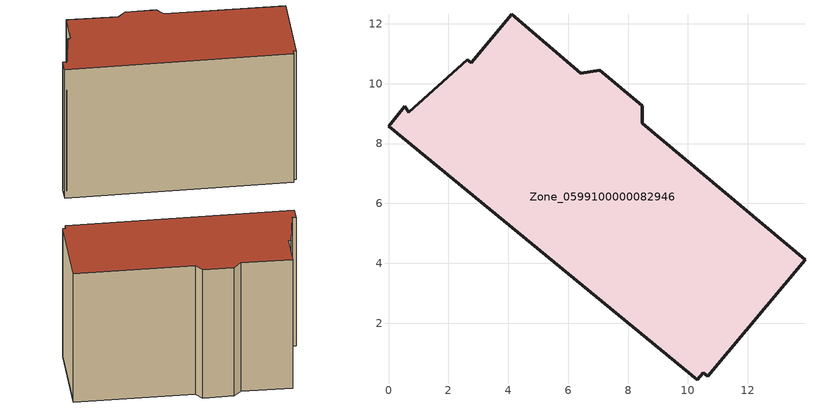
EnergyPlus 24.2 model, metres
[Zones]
Zone_0599100000082946
 floor ground (C_G): 13.91,4.11 10.66,0.23 10.52,0.34 10.32,0.12 0,8.58 0.55,9.24 0.68,9.04 2.63,10.8 2.76,10.69 4.11,12.31 6.42,10.34 7.06,10.44 8.48,9.26 8.47,8.67 z0
 wall outside (C_F): 8.47,8.67 8.48,9.26 7.06,10.44 6.42,10.34 4.11,12.31 2.76,10.69 2.63,10.8 0.68,9.04 0.55,9.24 0,8.58 10.32,0.12 10.52,0.34 10.66,0.23 13.91,4.11 8.47,8.67 z0:8.68
 roof outside (C_R): 10.66,0.23 13.91,4.11 8.47,8.67 8.48,9.26 7.06,10.44 6.42,10.34 4.11,12.31 2.76,10.69 2.63,10.8 0.68,9.04 0.55,9.24 0,8.58 10.32,0.12 10.52,0.34 z8.68
[BUILDING]
Pand.0599100000082946: North Axis=0; Terrain=City; Loads Convergence Tolerance Value=0.04; Temperature Convergence Tolerance Value=0.4; Solar Distribution=FullExterior; Maximum Number of Warmup Days=25; Minimum Number of Warmup Days=1
[Site:Location]
Rotterdam.The.Hague.AP_ZH_NLD Design_Conditions: Latitude=51.96; Longitude=4.45; Time Zone=1; Elevation=-4.5
[SITE:GROUNDTEMPERATURE:BUILDINGSURFACE]
18, 18, 18, 18, 18, 18, 18, 18, 18, 18, 18, 18
[MATERIAL] Thermal Absorptance=0.9; Solar Absorptance=0.7; Visible Absorptance=0.7
Name | Roughness | Thickness | Conductivity | Density | Specific Heat
G.TI.1946 | MediumSmooth | 0.15 | 1 | 540 | 1210
F.TI.1946 | Rough | 0.3 | 0.857143 | 1920 | 840
R.TI.1946 | MediumRough | 0.2 | 0.1 | 1500 | 1000
[CONSTRUCTION]
C_G: G.TI.1946
C_F: F.TI.1946
C_R: R.TI.1946
[ZONE]
Zone_0599100000082946: Type=1; Multiplier=1; Ceiling Height=Autocalculate; Volume=Autocalculate; Floor Area=autocalculate; Part of Total Floor Area=Yes
[ZONEINFILTRATION:DESIGNFLOWRATE]
Infil_Zone_0599100000082946: Zone or ZoneList or Space or SpaceList=Zone_0599100000082946; Schedule=AlwaysOn; Design Flow Rate Calculation Method=Flow/Area; Flow Rate per Floor Area=0.003; Constant Term Coefficient=1; Temperature Term Coefficient=0; Velocity Term Coefficient=0; Velocity Squared Term Coefficient=0
[HVACTEMPLATE:ZONE:IDEALLOADSAIRSYSTEM]
Zone_0599100000082946: Maximum Heating Supply Air Temperature=50; Minimum Cooling Supply Air Temperature=13; Maximum Heating Supply Air Humidity Ratio=0.0156; Minimum Cooling Supply Air Humidity Ratio=0.0077; Heating Limit=NoLimit; Cooling Limit=NoLimit; Dehumidification Control Type=ConstantSensibleHeatRatio; Cooling Sensible Heat Ratio=0.7; Dehumidification Setpoint=60; Humidification Control Type=None; Humidification Setpoint=30; Outdoor Air Method=None; Outdoor Air Flow Rate per Person=0.00944; Outdoor Air Flow Rate per Zone Floor Area=0; Outdoor Air Flow Rate per Zone=0; Demand Controlled Ventilation Type=None; Outdoor Air Economizer Type=NoEconomizer; Heat Recovery Type=None; Sensible Heat Recovery Effectiveness=0.7; Latent Heat Recovery Effectiveness=0.65
[ZONECONTROL:THERMOSTAT]
ThermostatControl_Zone_0599100000082946: Zone or ZoneList=Zone_0599100000082946; Control Type Schedule=DualSetpointControlType; Control 1=Thermostat_Zone_0599100000082946; Temperature Difference Between Cutout And Setpoint=0
[THERMOSTATSETPOINT:DUALSETPOINT]
Thermostat_Zone_0599100000082946: Heating Setpoint Temperature Schedule=HeatingSetpoint_Zone_0599100000082946; Cooling Setpoint Temperature Schedule=CoolingSetpoint_Zone_0599100000082946
[SCHEDULE:COMPACT]
HeatingSetpoint_Zone_0599100000082946: Through: 12/31, For: AllDays, Until: 24:00, 21
CoolingSetpoint_Zone_0599100000082946: Through: 12/31, For: AllDays, Until: 24:00, 24
DualSetpointControlType: Through: 12/31, For: AllDays, Until: 24:00, 4
AlwaysOn: Through: 12/31, For: AllDays, Until: 24:00, 1
